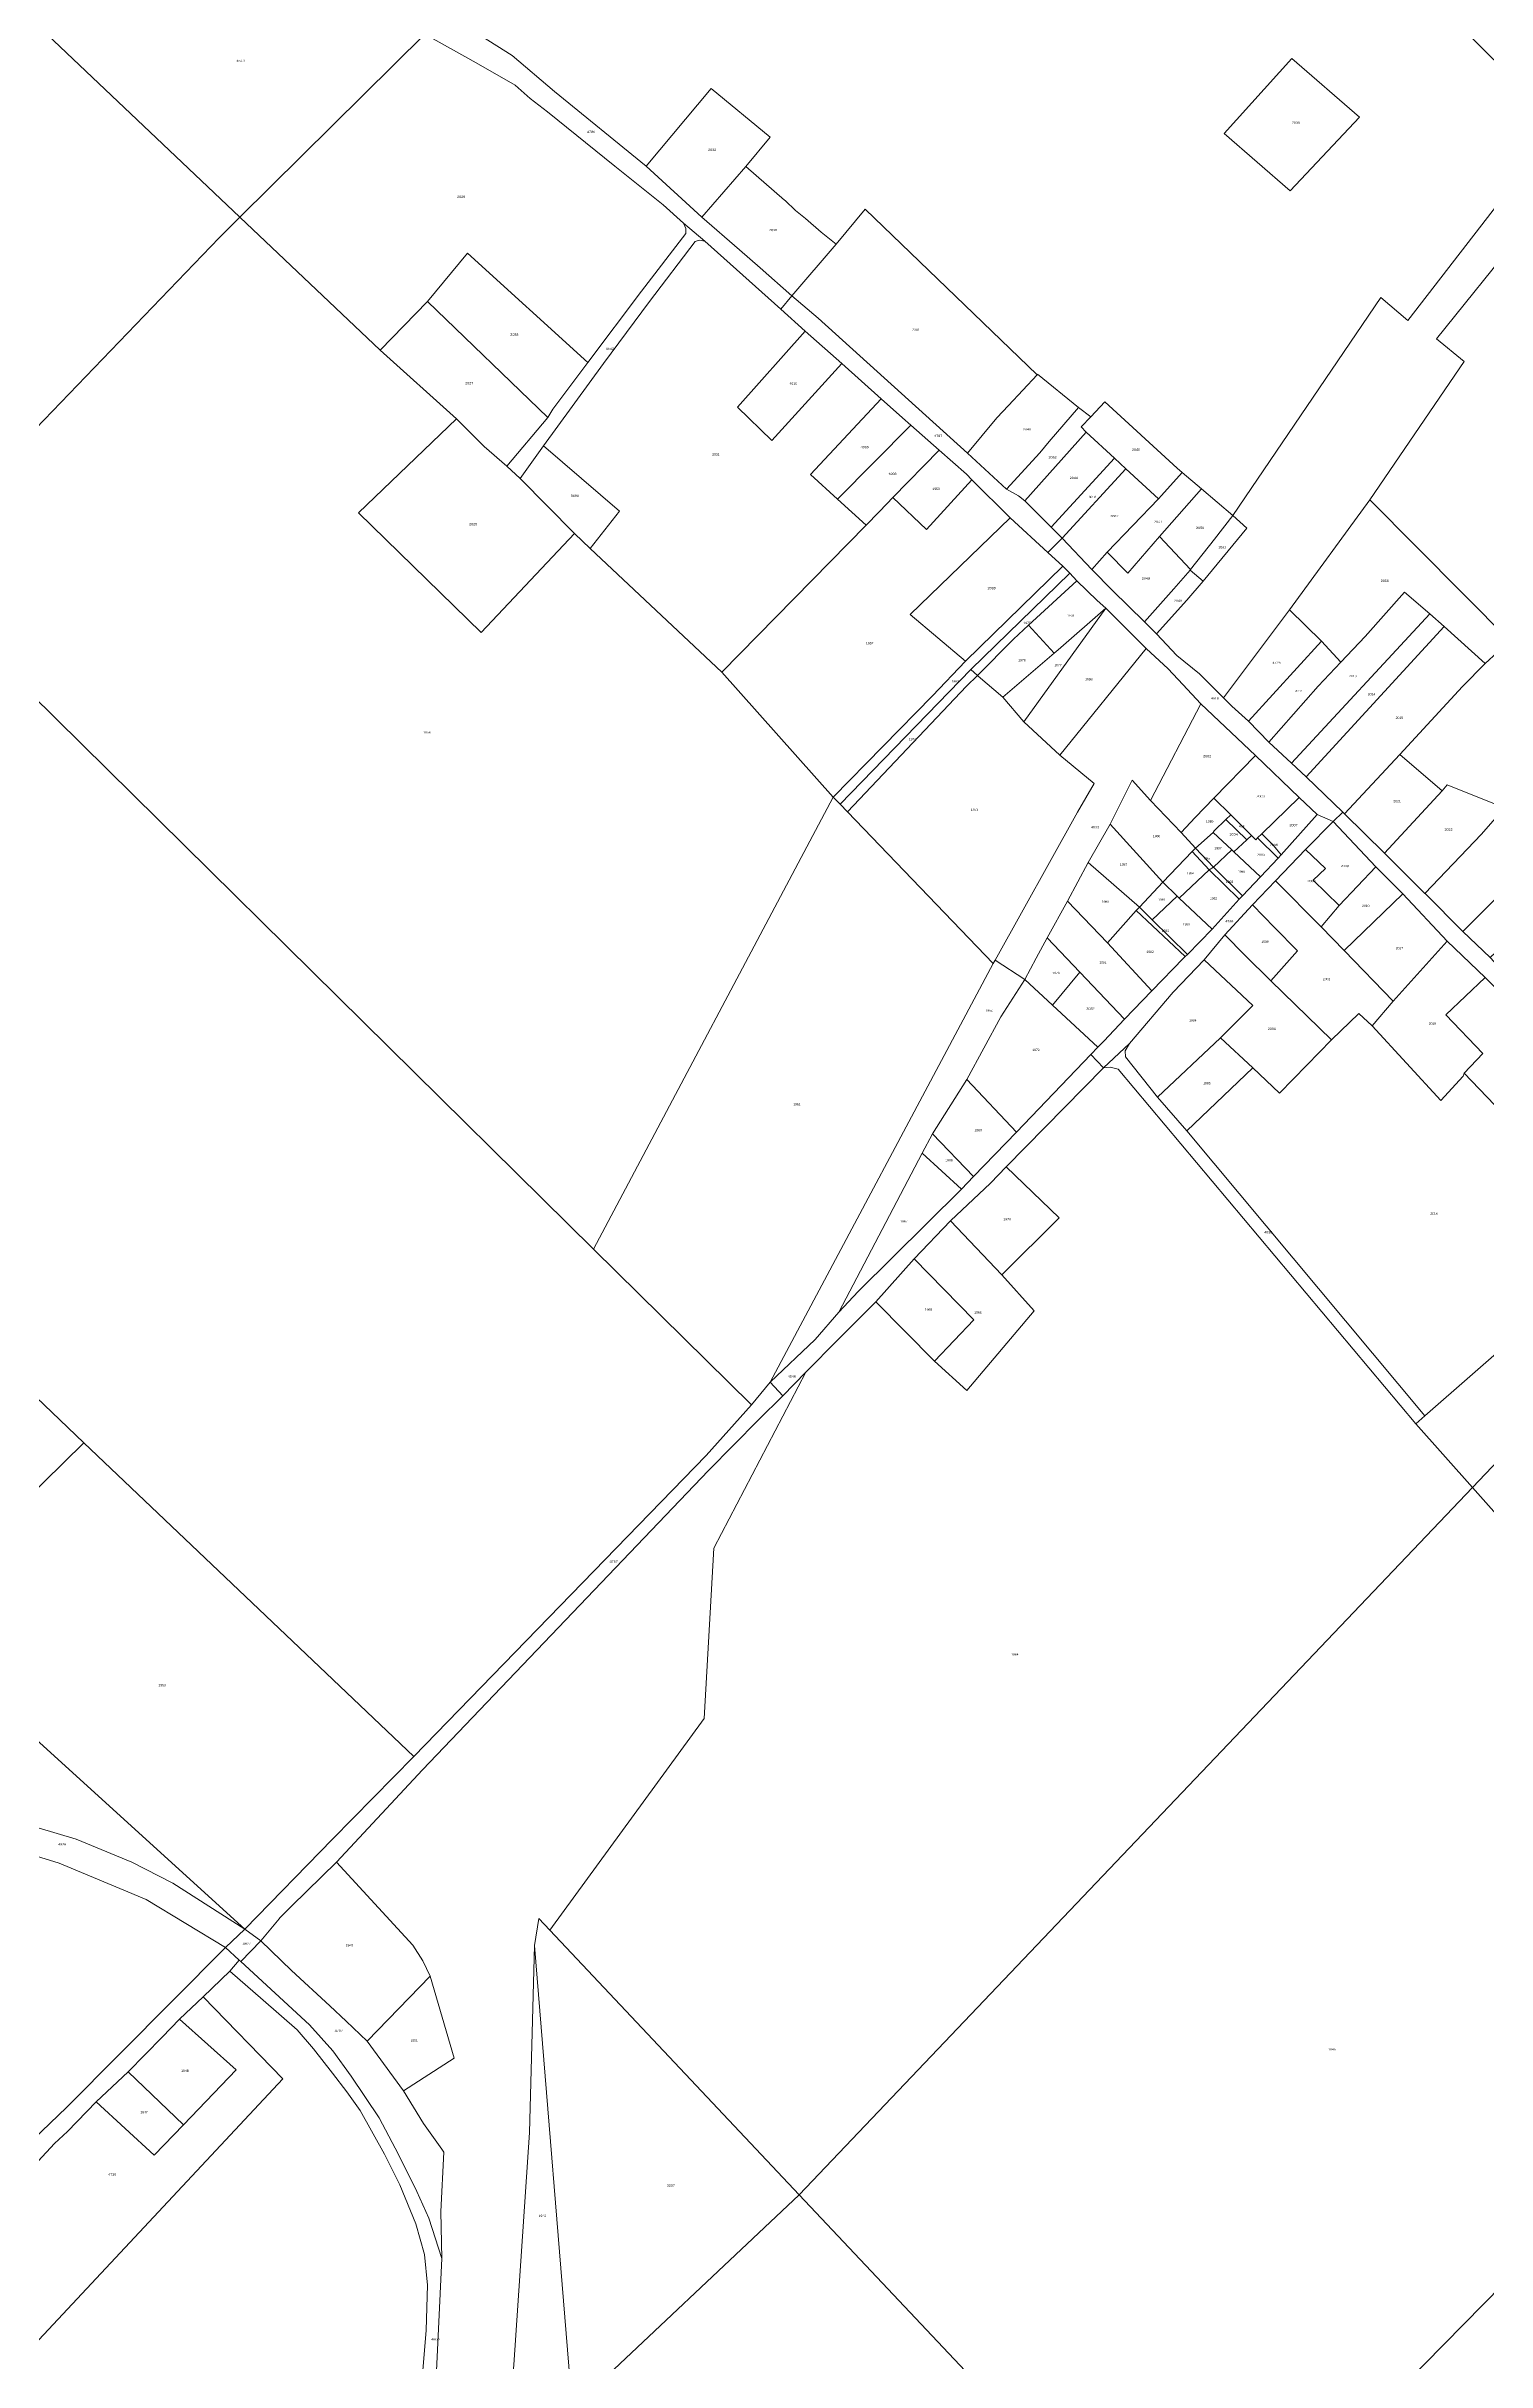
# Model space of a CAD drawing. Header units: metres. Extents: x 208626 to 229755, y 5040476 to 5064226.
# Drawn here: x 220075 to 220964, y 5048913 to 5050342 of the extents above; entities that cross this region are included whole.
import ezdxf

# ---------------------------------------------------------------- set-up
doc = ezdxf.new("R2010")
doc.units = ezdxf.units.M
doc.header["$LTSCALE"] = 0.56
doc.layers.add('6', color=7, linetype='Continuous', lineweight=13)
doc.layers.add('61', color=7, linetype='Continuous')

msp = doc.modelspace()

# ---------------------------------------------------------------- linework, layer by layer
at = {"layer": '6'}
for points in [[(220847.8997, 5050453.5479), (221155.4882, 5050702.0209), (221094.5804, 5050447.7493), (221088.1122, 5050423.9482), (221081.8904, 5050408.9034), (221067.5875, 5050379.6692), (221054.3448, 5050357.9994), (221038.5851, 5050330.7503), (221024.302, 5050313.1065), (221008.4208, 5050293.0267)], [(219668.8689, 5050360.0417), (219691.4453, 5050406.4149), (219700.3582, 5050428.5012), (219755.3296, 5050386.3674), (219806.542, 5050478.6175), (219818.2474, 5050474.9794), (219858.0227, 5050463.7712), (219991.9523, 5050427.8441), (220194.2282, 5050236.1765), (220181.4145, 5050223.3629), (219985.7935, 5050020.0333), (219763.0373, 5050259.0143)], [(219991.9523, 5050427.8441), (220047.1764, 5050414.3471), (220149.4868, 5050388.4604), (220241.3819, 5050364.8303), (220308.3306, 5050349.0586), (220194.2282, 5050236.1765)], [(220308.3306, 5050349.0586), (220311.5984, 5050362.93), (220324.8053, 5050359.4315), (220329.8375, 5050356.2679), (220362.1583, 5050335.949), (220388.4141, 5050313.6316), (220444.8639, 5050267.684), (220479.2475, 5050236.223), (220502.4862, 5050216.0239), (220515.393, 5050204.8052), (220534.8791, 5050187.4909), (220528.0362, 5050179.3274), (220481.0662, 5050221.2128), (220467.9722, 5050232.5213), (220455.4733, 5050243.8298), (220425.6466, 5050267.6929), (220384.0537, 5050301.07), (220373.2703, 5050309.2858), (220364.0275, 5050317.5017), (220340.0596, 5050331.3636)], [(220194.2282, 5050236.1765), (220308.3306, 5050349.0586), (220340.0596, 5050331.3636), (220364.0275, 5050317.5017), (220373.2703, 5050309.2858), (220384.0537, 5050301.07), (220425.6466, 5050267.6929), (220455.4733, 5050243.8298), (220467.9722, 5050232.5213), (220469.3609, 5050229.1486), (220469.3609, 5050225.9743), (220442.0955, 5050190.5276), (220409.0104, 5050146.5157), (220334.6857, 5050213.9625), (220309.9489, 5050184.0179), (220280.6553, 5050154.0734)], [(220801.6545, 5050287.7073), (220843.4754, 5050334.0651), (220885.2962, 5050297.7851), (220842.4554, 5050252.435)], [(220444.8639, 5050267.684), (220485.0595, 5050315.5136), (220521.5137, 5050285.569), (220506.5414, 5050267.3419), (220479.2475, 5050236.223)], [(220891.7047, 5050061.6197), (220949.9442, 5050147.0363), (220932.7219, 5050161.0332), (220984.8133, 5050225.7273), (221027.7745, 5050278.2269), (221153.8072, 5050154.6522), (220978.0736, 5049974.6614)], [(220479.2475, 5050236.223), (220506.5414, 5050267.3419), (220530.303, 5050246.7034), (220530.6797, 5050246.3763), (220537.1917, 5050240.3294), (220543.2386, 5050235.2128), (220553.0067, 5050226.8401), (220562.3097, 5050219.3977), (220534.8791, 5050187.4909), (220515.393, 5050204.8052), (220502.4862, 5050216.0239)], [(220534.8791, 5050187.4909), (220562.3097, 5050219.3977), (220580.094, 5050241.108), (220686.2515, 5050138.8493), (220668.5157, 5050119.8467), (220661.3733, 5050112.1942), (220643.2548, 5050090.49), (220551.1223, 5050173.8753)], [(219985.7935, 5050020.0333), (220181.4145, 5050223.3629), (220194.2282, 5050236.1765), (220280.6553, 5050154.0734), (220327.8561, 5050111.7012), (220267.449, 5050053.7347), (220343.1105, 5049979.9037), (220400.6386, 5050040.8261), (220410.4024, 5050031.6541), (220491.5558, 5049955.419), (220560.4325, 5049878.2771), (220412.4376, 5049599.3091)], [(220358.975, 5050082.4128), (220384.1593, 5050112.4114), (220387.4142, 5050117.6191), (220409.0104, 5050146.5157), (220442.0955, 5050190.5276), (220469.3609, 5050225.9743), (220469.3609, 5050229.1486), (220467.9722, 5050232.5213), (220481.0662, 5050221.2128), (220477.6935, 5050222.0064), (220475.1144, 5050221.0145), (220446.9424, 5050184.1131), (220418.6269, 5050145.8096), (220381.4748, 5050095.0098), (220367.1784, 5050074.8153)], [(220309.9489, 5050184.0179), (220334.6857, 5050213.9625), (220409.0104, 5050146.5157), (220387.4142, 5050117.6191), (220384.1593, 5050112.4114)], [(220381.4748, 5050095.0098), (220418.6269, 5050145.8096), (220446.9424, 5050184.1131), (220475.1144, 5050221.0145), (220477.6935, 5050222.0064), (220481.0662, 5050221.2128), (220528.0362, 5050179.3274), (220543.174, 5050165.8284), (220501.2998, 5050118.9548), (220522.435, 5050098.321), (220565.6371, 5050145.797), (220589.957, 5050124.1099), (220546.4522, 5050077.3696), (220563.0885, 5050062.1566), (220580.7036, 5050046.0483), (220491.5558, 5049955.419), (220410.4024, 5050031.6541), (220428.4281, 5050054.628)], [(220280.6553, 5050154.0734), (220309.9489, 5050184.0179), (220384.1593, 5050112.4114), (220358.975, 5050082.4128), (220344.941, 5050094.6163), (220327.8561, 5050111.7012)], [(220528.0362, 5050179.3274), (220534.8791, 5050187.4909), (220551.1223, 5050173.8753), (220643.2548, 5050090.49), (220667.3091, 5050068.2388), (220674.7062, 5050064.1293), (220678.7283, 5050061.1566), (220695.0421, 5050044.8238), (220701.8132, 5050038.0544), (220692.9429, 5050029.1818), (220669.7316, 5050050.4807), (220646.0603, 5050074.06), (220642.6665, 5050077.5458), (220625.7784, 5050092.4174), (220608.2727, 5050107.8329), (220603.2455, 5050112.2599), (220589.957, 5050124.1099), (220565.6371, 5050145.797), (220543.174, 5050165.8284)], [(219532.7637, 5050020.6908), (219696.759, 5050170.693), (219732.5194, 5050152.0528), (219985.7935, 5050020.0333), (220412.4376, 5049599.3091), (220509.9156, 5049503.1837), (220481.9711, 5049471.9515), (220301.5644, 5049286.2025), (220097.774, 5049479.7006)], [(220501.2998, 5050118.9548), (220543.174, 5050165.8284), (220565.6371, 5050145.797), (220522.435, 5050098.321)], [(220910.0878, 5049904.5181), (220948.7536, 5049946.563), (220962.8028, 5049960.6122), (220978.0736, 5049974.6614), (221153.8072, 5050154.6522), (221397.0083, 5049905.9209), (221273.6792, 5049776.1714), (221220.293, 5049728.4592), (221178.4618, 5049766.0151), (221141.5692, 5049722.9825), (221076.126, 5049783.0362), (221054.5683, 5049803.824), (221003.7536, 5049850.0192), (220977.5763, 5049874.6567), (220974.795, 5049871.5433), (220939.486, 5049885.7533), (220936.3585, 5049882.0003)], [(220643.2548, 5050090.49), (220661.3733, 5050112.1942), (220668.5157, 5050119.8467), (220686.2515, 5050138.8493), (220686.5359, 5050139.1541), (220711.799, 5050118.6429), (220693.7875, 5050097.7425), (220687.8839, 5050090.6263), (220667.3091, 5050068.2388)], [(219330.8908, 5050016.7129), (219437.3149, 5050112.0589), (219532.7637, 5050020.6908), (220097.774, 5049479.7006), (219986.7774, 5049370.6991)], [(220267.449, 5050053.7347), (220327.8561, 5050111.7012), (220344.941, 5050094.6163), (220358.975, 5050082.4128), (220367.1784, 5050074.8153), (220400.6386, 5050040.8261), (220343.1105, 5049979.9037)], [(220546.4522, 5050077.3696), (220589.957, 5050124.1099), (220603.2455, 5050112.2599), (220608.2727, 5050107.8329), (220563.0885, 5050062.1566)], [(220667.3091, 5050068.2388), (220687.8839, 5050090.6263), (220693.7875, 5050097.7425), (220711.799, 5050118.6429), (220719.338, 5050112.8895), (220713.3734, 5050106.6652), (220716.5538, 5050103.5257), (220678.7283, 5050061.1566), (220674.7062, 5050064.1293)], [(220713.3734, 5050106.6652), (220719.338, 5050112.8895), (220728.1296, 5050122.0732), (220772.8077, 5050081.1903), (220775.846, 5050078.5661), (220763.1363, 5050064.3577), (220761.1251, 5050062.3183), (220741.1242, 5050080.8097), (220734.0468, 5050087.3529), (220716.5538, 5050103.5257)], [(220563.0885, 5050062.1566), (220608.2727, 5050107.8329), (220625.7784, 5050092.4174), (220597.2821, 5050063.039), (220593.5851, 5050059.2227), (220588.5361, 5050054.0109), (220580.7036, 5050046.0483)], [(220678.7283, 5050061.1566), (220716.5538, 5050103.5257), (220734.0468, 5050087.3529), (220695.0421, 5050044.8238)], [(220367.1784, 5050074.8153), (220381.4748, 5050095.0098), (220428.4281, 5050054.628), (220410.4024, 5050031.6541), (220400.6386, 5050040.8261)], [(220597.2821, 5050063.039), (220625.7784, 5050092.4174), (220642.6665, 5050077.5458), (220646.0603, 5050074.06), (220617.9548, 5050043.4202)], [(220695.0421, 5050044.8238), (220734.0468, 5050087.3529), (220741.1242, 5050080.8097), (220701.8132, 5050038.0544)], [(220491.5558, 5049955.419), (220580.7036, 5050046.0483), (220588.5361, 5050054.0109), (220593.5851, 5050059.2227), (220597.2821, 5050063.039), (220617.9548, 5050043.4202), (220646.0603, 5050074.06), (220669.7316, 5050050.4807), (220607.9257, 5049990.8868), (220642.0954, 5049962.2087), (220621.7595, 5049940.7077), (220560.4325, 5049878.2771)], [(220701.8132, 5050038.0544), (220741.1242, 5050080.8097), (220761.1251, 5050062.3183), (220729.4559, 5050029.3016), (220719.9574, 5050018.6957)], [(220729.4559, 5050029.3016), (220761.1251, 5050062.3183), (220763.1363, 5050064.3577), (220775.846, 5050078.5661), (220787.6446, 5050068.3753), (220761.7631, 5050039.0429), (220742.2531, 5050016.4865)], [(220761.7631, 5050039.0429), (220787.6446, 5050068.3753), (220807.095, 5050052.0242), (220795.6829, 5050037.3823), (220781.0177, 5050018.688)], [(220842.1446, 5049993.7052), (220891.7047, 5050061.6197), (220978.0736, 5049974.6614), (220962.8028, 5049960.6122), (220937.5378, 5049983.6157), (220928.6536, 5049991.3894), (220913.1062, 5050004.7157), (220888.6746, 5049977.3227), (220873.7308, 5049961.4798), (220861.8808, 5049974.4751)], [(220607.9257, 5049990.8868), (220669.7316, 5050050.4807), (220692.9429, 5050029.1818), (220702.208, 5050020.6801), (220642.0954, 5049962.2087)], [(220719.9574, 5050018.6957), (220729.4559, 5050029.3016), (220742.2531, 5050016.4865), (220761.7631, 5050039.0429), (220781.0177, 5050018.688), (220780.7429, 5050018.3377), (220770.757, 5050006.7099), (220752.6184, 5049986.3509), (220732.7413, 5050005.7242)], [(220780.7429, 5050018.3377), (220781.0177, 5050018.688), (220795.6829, 5050037.3823), (220807.095, 5050052.0242), (220815.8268, 5050044.2192), (220788.7949, 5050011.436)], [(220692.9429, 5050029.1818), (220701.8132, 5050038.0544), (220719.9574, 5050018.6957), (220732.7413, 5050005.7242), (220752.6184, 5049986.3509), (220759.9764, 5049979.0075), (220772.5639, 5049965.5881), (220786.5299, 5049954.3479), (220801.322, 5049939.3977), (220806.4574, 5049934.2623), (220816.7281, 5049925.0187), (220829.2566, 5049912.1637), (220843.2268, 5049899.1813), (220852.3974, 5049890.7016), (220875.0071, 5049868.8833), (220868.9296, 5049863.1148), (220859.1021, 5049867.5013), (220848.0247, 5049878.0142), (220821.1542, 5049903.8197), (220787.3701, 5049935.8639), (220776.1307, 5049947.633), (220767.1809, 5049957.3273), (220753.6552, 5049970.0336), (220728.6306, 5049994.7754), (220723.4308, 5049999.5753), (220710.8383, 5050011.7983), (220706.3973, 5050016.3806), (220702.208, 5050020.6801)], [(220560.4325, 5049878.2771), (220621.7595, 5049940.7077), (220642.0954, 5049962.2087), (220702.208, 5050020.6801), (220706.3973, 5050016.3806), (220645.2586, 5049957.0394), (220564.7426, 5049873.8095)], [(220645.2586, 5049957.0394), (220706.3973, 5050016.3806), (220710.8383, 5050011.7983), (220681.0044, 5049984.247), (220671.7584, 5049975.7084), (220649.4019, 5049953.3509)], [(220681.0044, 5049984.247), (220710.8383, 5050011.7983), (220723.4308, 5049999.5753), (220728.6306, 5049994.7754), (220699.2574, 5049969.1425), (220696.8387, 5049966.9773)], [(220752.6184, 5049986.3509), (220770.757, 5050006.7099), (220780.7429, 5050018.3377), (220788.7949, 5050011.436), (220778.7572, 5049999.71), (220759.9764, 5049979.0075)], [(220829.2566, 5049912.1637), (220859.8009, 5049946.5981), (220873.7308, 5049961.4798), (220888.6746, 5049977.3227), (220913.1062, 5050004.7157), (220928.6536, 5049991.3894), (220843.2268, 5049899.1813)], [(220649.4019, 5049953.3509), (220671.7584, 5049975.7084), (220681.0044, 5049984.247), (220696.8387, 5049966.9773), (220665.1057, 5049939.9374), (220649.9099, 5049952.8987)], [(220665.1057, 5049939.9374), (220696.8387, 5049966.9773), (220699.2574, 5049969.1425), (220728.6306, 5049994.7754), (220678.0672, 5049924.7414)], [(220678.0672, 5049924.7414), (220728.6306, 5049994.7754), (220753.6552, 5049970.0336), (220700.2915, 5049904.0447)], [(220801.322, 5049939.3977), (220842.1446, 5049993.7052), (220861.8808, 5049974.4751), (220816.7281, 5049925.0187), (220806.4574, 5049934.2623)], [(220843.2268, 5049899.1813), (220928.6536, 5049991.3894), (220937.5378, 5049983.6157), (220852.3974, 5049890.7016)], [(220852.3974, 5049890.7016), (220937.5378, 5049983.6157), (220962.8028, 5049960.6122), (220948.7536, 5049946.563), (220910.0878, 5049904.5181), (220875.9984, 5049867.9267), (220875.0071, 5049868.8833)], [(220660.3176, 5049777.5423), (220711.1391, 5049868.9871), (220721.5233, 5049886.7013), (220700.2915, 5049904.0447), (220753.6552, 5049970.0336), (220767.1809, 5049957.3273), (220776.1307, 5049947.633), (220787.3701, 5049935.8639), (220756.2833, 5049876.2108), (220745.0318, 5049888.6188), (220731.3231, 5049861.4379), (220717.8789, 5049837.7957), (220705.0321, 5049814.0372), (220692.4293, 5049791.3523), (220685.7079, 5049778.7495), (220678.7058, 5049765.7329)], [(220816.7281, 5049925.0187), (220861.8808, 5049974.4751), (220873.7308, 5049961.4798), (220859.8009, 5049946.5981), (220829.2566, 5049912.1637)], [(220564.7426, 5049873.8095), (220645.2586, 5049957.0394), (220649.4019, 5049953.3509), (220642.7593, 5049946.708), (220569.1495, 5049869.2414)], [(220569.1495, 5049869.2414), (220642.7593, 5049946.708), (220649.4019, 5049953.3509), (220649.9099, 5049952.8987), (220665.1057, 5049939.9374), (220678.0672, 5049924.7414), (220700.2915, 5049904.0447), (220721.5233, 5049886.7013), (220711.1391, 5049868.9871), (220660.3176, 5049777.5423), (220659.1802, 5049775.4957)], [(220756.2833, 5049876.2108), (220787.3701, 5049935.8639), (220821.1542, 5049903.8197), (220795.3735, 5049877.5455), (220783.7605, 5049865.7104), (220775.2511, 5049856.2943)], [(220795.3735, 5049877.5455), (220821.1542, 5049903.8197), (220848.0247, 5049878.0142), (220825.0207, 5049855.6557), (220822.362, 5049853.05), (220821.1972, 5049851.8322), (220818.6654, 5049854.6376), (220805.779, 5049867.3115)], [(220875.9984, 5049867.9267), (220910.0878, 5049904.5181), (220936.3585, 5049882.0003), (220900.7054, 5049843.5324)], [(220731.3231, 5049861.4379), (220745.0318, 5049888.6188), (220756.2833, 5049876.2108), (220775.2511, 5049856.2943), (220784.1433, 5049846.7755), (220781.9154, 5049844.7599), (220763.9307, 5049825.7666)], [(220900.7054, 5049843.5324), (220936.3585, 5049882.0003), (220939.486, 5049885.7533), (220974.795, 5049871.5433), (220960.6381, 5049855.4087), (220925.597, 5049818.844)], [(220412.4376, 5049599.3091), (220560.4325, 5049878.2771), (220564.7426, 5049873.8095), (220569.1495, 5049869.2414), (220659.1802, 5049775.4957), (220521.4222, 5049517.1559), (220509.9156, 5049503.1837)], [(220719.4715, 5049719.4642), (220723.7097, 5049723.8972), (220727.3895, 5049727.5591), (220740.1413, 5049741.1249), (220757.0759, 5049758.5745), (220776.6168, 5049778.8586), (220777.6686, 5049779.7936), (220779.0711, 5049781.1961), (220794.2477, 5049796.6639), (220811.0041, 5049815.1529), (220813.1172, 5049817.3943), (220824.1006, 5049829.0327), (220835.1136, 5049840.5274), (220836.85, 5049842.5787), (220859.1021, 5049867.5013), (220868.9296, 5049863.1148), (220851.8635, 5049845.8639), (220833.4247, 5049826.4862), (220819.2371, 5049811.8497), (220802.2498, 5049793.3211), (220789.4107, 5049777.7549), (220770.3573, 5049757.9388), (220743.3172, 5049726.166), (220727.3077, 5049711.124)], [(220775.2511, 5049856.2943), (220783.7605, 5049865.7104), (220795.3735, 5049877.5455), (220805.779, 5049867.3115), (220802.8206, 5049864.4489), (220795.633, 5049857.4943), (220794.8644, 5049856.4756), (220784.1433, 5049846.7755)], [(220825.0207, 5049855.6557), (220848.0247, 5049878.0142), (220859.1021, 5049867.5013), (220836.85, 5049842.5787), (220832.212, 5049848.3922)], [(220868.9296, 5049863.1148), (220875.0071, 5049868.8833), (220875.9984, 5049867.9267), (220900.7054, 5049843.5324), (220925.597, 5049818.844), (220925.9917, 5049818.4525), (220949.0893, 5049795.3549), (220966.0275, 5049779.1866), (220983.368, 5049760.3791), (221017.8816, 5049724.8303), (221047.4449, 5049695.6103), (221041.5874, 5049689.6839), (221033.3418, 5049697.6036), (221015.3345, 5049714.4461), (220962.7709, 5049766.9188), (220939.4147, 5049789.2704), (220912.0489, 5049818.5488), (220895.3484, 5049835.2807)], [(220925.597, 5049818.844), (220960.6381, 5049855.4087), (220974.795, 5049871.5433), (220977.5763, 5049874.6567), (221003.7536, 5049850.0192), (220993.8987, 5049840.2849), (220949.0893, 5049795.3549), (220925.9917, 5049818.4525)], [(220717.8789, 5049837.7957), (220731.3231, 5049861.4379), (220763.9307, 5049825.7666), (220749.5076, 5049810.3461)], [(220784.1433, 5049846.7755), (220794.8644, 5049856.4756), (220806.3999, 5049845.6477), (220795.0555, 5049835.0943)], [(220794.8644, 5049856.4756), (220795.633, 5049857.4943), (220802.8206, 5049864.4489), (220815.7345, 5049851.8844), (220807.7481, 5049844.3821), (220806.3999, 5049845.6477)], [(220802.8206, 5049864.4489), (220805.779, 5049867.3115), (220818.6654, 5049854.6376), (220815.7345, 5049851.8844)], [(220807.7481, 5049844.3821), (220815.7345, 5049851.8844), (220818.6654, 5049854.6376), (220821.1972, 5049851.8322), (220822.362, 5049853.05), (220835.1136, 5049840.5274), (220824.1006, 5049829.0327)], [(220822.362, 5049853.05), (220825.0207, 5049855.6557), (220832.212, 5049848.3922), (220836.85, 5049842.5787), (220835.1136, 5049840.5274)], [(220851.8635, 5049845.8639), (220868.9296, 5049863.1148), (220895.3484, 5049835.2807), (220872.8099, 5049811.3308), (220856.6638, 5049826.9462), (220864.3095, 5049834.263)], [(220763.9307, 5049825.7666), (220781.9154, 5049844.7599), (220792.4267, 5049833.3451), (220773.8994, 5049815.7789), (220772.6218, 5049817.059)], [(220781.9154, 5049844.7599), (220784.1433, 5049846.7755), (220795.0555, 5049835.0943), (220792.4267, 5049833.3451)], [(220795.0555, 5049835.0943), (220806.3999, 5049845.6477), (220807.7481, 5049844.3821), (220824.1006, 5049829.0327), (220813.1172, 5049817.3943)], [(220833.4247, 5049826.4862), (220851.8635, 5049845.8639), (220864.3095, 5049834.263), (220856.6638, 5049826.9462), (220872.8099, 5049811.3308), (220861.676, 5049798.2203)], [(220949.0893, 5049795.3549), (220993.8987, 5049840.2849), (221010.8454, 5049824.3652), (220997.6556, 5049810.1709), (220985.1226, 5049797.0558), (220966.0275, 5049779.1866)], [(220705.0321, 5049814.0372), (220717.8789, 5049837.7957), (220749.5076, 5049810.3461), (220747.3289, 5049808.1795), (220729.7734, 5049788.3824)], [(220749.5076, 5049810.3461), (220763.9307, 5049825.7666), (220772.6218, 5049817.059), (220757.2471, 5049802.5691)], [(220773.8994, 5049815.7789), (220792.4267, 5049833.3451), (220811.0041, 5049815.1529), (220794.2477, 5049796.6639)], [(220792.4267, 5049833.3451), (220795.0555, 5049835.0943), (220813.1172, 5049817.3943), (220811.0041, 5049815.1529)], [(220819.2371, 5049811.8497), (220833.4247, 5049826.4862), (220861.676, 5049798.2203), (220875.813, 5049783.612), (220906.0339, 5049752.3838), (220893.1677, 5049737.0469), (220884.763, 5049744.7122), (220868.0333, 5049728.391), (220830.631, 5049764.8123), (220847.0305, 5049783.3699), (220832.762, 5049797.7113)], [(220861.676, 5049798.2203), (220872.8099, 5049811.3308), (220895.3484, 5049835.2807), (220912.0489, 5049818.5488), (220875.813, 5049783.612)], [(220692.4293, 5049791.3523), (220705.0321, 5049814.0372), (220729.7734, 5049788.3824), (220757.0759, 5049758.5745), (220740.1413, 5049741.1249), (220712.5529, 5049770.161)], [(220747.3289, 5049808.1795), (220749.5076, 5049810.3461), (220757.2471, 5049802.5691), (220779.0711, 5049781.1961), (220777.6686, 5049779.7936)], [(220757.2471, 5049802.5691), (220772.6218, 5049817.059), (220773.8994, 5049815.7789), (220794.2477, 5049796.6639), (220779.0711, 5049781.1961)], [(220802.2498, 5049793.3211), (220819.2371, 5049811.8497), (220832.762, 5049797.7113), (220847.0305, 5049783.3699), (220830.631, 5049764.8123), (220814.4124, 5049780.6056)], [(220875.813, 5049783.612), (220912.0489, 5049818.5488), (220939.4147, 5049789.2704), (220906.0339, 5049752.3838)], [(220729.7734, 5049788.3824), (220747.3289, 5049808.1795), (220777.6686, 5049779.7936), (220776.6168, 5049778.8586), (220757.0759, 5049758.5745)], [(220678.7058, 5049765.7329), (220685.7079, 5049778.7495), (220692.4293, 5049791.3523), (220712.5529, 5049770.161), (220695.7906, 5049749.8684)], [(220789.4107, 5049777.7549), (220802.2498, 5049793.3211), (220814.4124, 5049780.6056), (220830.631, 5049764.8123), (220868.0333, 5049728.391), (220852.764, 5049712.7118), (220835.9596, 5049695.4386), (220819.4531, 5049711.2536), (220799.473, 5049729.7033), (220819.4545, 5049749.5505)], [(220893.1677, 5049737.0469), (220906.0339, 5049752.3838), (220939.4147, 5049789.2704), (220962.7709, 5049766.9188), (220938.5149, 5049743.9628), (220961.3719, 5049719.9028), (220949.9434, 5049707.8728), (220949.3076, 5049705.971), (220935.5074, 5049691.0308)], [(220521.4222, 5049517.1559), (220659.1802, 5049775.4957), (220660.3176, 5049777.5423), (220678.7058, 5049765.7329), (220663.8631, 5049742.6216), (220642.8585, 5049703.9731), (220621.7875, 5049670.3869), (220615.2908, 5049658.5748), (220563.7957, 5049560.3517), (220549.3667, 5049543.4567)], [(220695.7906, 5049749.8684), (220712.5529, 5049770.161), (220740.1413, 5049741.1249), (220727.3895, 5049727.5591), (220723.7097, 5049723.8972)], [(220740.6642, 5049721.7442), (220743.3172, 5049726.166), (220770.3573, 5049757.9388), (220789.4107, 5049777.7549), (220819.4545, 5049749.5505), (220799.473, 5049729.7033), (220760.5932, 5049693.1417), (220740.7616, 5049717.9311)], [(220642.8585, 5049703.9731), (220663.8631, 5049742.6216), (220678.7058, 5049765.7329), (220695.7906, 5049749.8684), (220723.7097, 5049723.8972), (220719.4715, 5049719.4642), (220673.5363, 5049671.4188)], [(220938.5149, 5049743.9628), (220962.7709, 5049766.9188), (221015.3345, 5049714.4461), (220978.0736, 5049678.4069), (220949.9434, 5049707.8728), (220961.3719, 5049719.9028)], [(220778.6909, 5049672.2211), (220819.4531, 5049711.2536), (220835.9596, 5049695.4386), (220852.764, 5049712.7118), (220868.0333, 5049728.391), (220884.763, 5049744.7122), (220893.1677, 5049737.0469), (220935.5074, 5049691.0308), (220949.3076, 5049705.971), (220949.9434, 5049707.8728), (220978.0736, 5049678.4069), (220997.0095, 5049661.3035), (221014.1128, 5049642.9785), (221034.8812, 5049621.5993), (221051.0206, 5049606.5813), (221051.2367, 5049606.3456), (221048.198, 5049603.5468), (221046.6381, 5049602.1101), (220925.583, 5049496.3313)], [(220727.3077, 5049711.124), (220743.3172, 5049726.166), (220740.6642, 5049721.7442), (220740.7616, 5049717.9311), (220760.5932, 5049693.1417), (220778.6909, 5049672.2211), (220925.583, 5049496.3313), (220920.0444, 5049491.4916), (220736.3486, 5049710.3021), (220731.3786, 5049711.5743)], [(220760.5932, 5049693.1417), (220799.473, 5049729.7033), (220819.4531, 5049711.2536), (220778.6909, 5049672.2211)], [(220385.4462, 5049178.8959), (220480.7762, 5049309.7069), (220486.6639, 5049414.7518), (220543.5888, 5049523.2562), (220563.3919, 5049543.51), (220571.7058, 5049551.8238), (220586.7479, 5049566.834), (220622.844, 5049530.0437), (220642.9745, 5049511.9957), (220684.5511, 5049561.2065), (220664.4933, 5049583.4937), (220699.8289, 5049618.4981), (220667.2638, 5049650.1125), (220727.3077, 5049711.124), (220731.3786, 5049711.5743), (220736.3486, 5049710.3021), (220920.0444, 5049491.4916), (220954.9472, 5049452.223), (220539.3992, 5049015.7311)], [(220521.4222, 5049517.1559), (220549.3667, 5049543.4567), (220563.7957, 5049560.3517), (220575.8233, 5049573.2238), (220639.6715, 5049636.2593), (220647.0015, 5049644.2001), (220673.5363, 5049671.4188), (220719.4715, 5049719.4642), (220727.3077, 5049711.124), (220667.2638, 5049650.1125), (220657.536, 5049639.9426), (220632.8188, 5049616.7801), (220610.3492, 5049593.2119), (220586.7479, 5049566.834), (220571.7058, 5049551.8238), (220563.3919, 5049543.51), (220543.5888, 5049523.2562), (220529.2513, 5049508.8375)], [(220621.7875, 5049670.3869), (220642.8585, 5049703.9731), (220673.5363, 5049671.4188), (220647.0015, 5049644.2001)], [(220615.2908, 5049658.5748), (220621.7875, 5049670.3869), (220647.0015, 5049644.2001), (220639.6715, 5049636.2593)], [(220563.7957, 5049560.3517), (220615.2908, 5049658.5748), (220639.6715, 5049636.2593), (220575.8233, 5049573.2238)], [(220632.8188, 5049616.7801), (220657.536, 5049639.9426), (220667.2638, 5049650.1125), (220699.8289, 5049618.4981), (220664.4933, 5049583.4937)], [(220610.3492, 5049593.2119), (220632.8188, 5049616.7801), (220664.4933, 5049583.4937), (220684.5511, 5049561.2065), (220642.9745, 5049511.9957), (220622.844, 5049530.0437), (220647.1394, 5049555.7275)], [(220920.0444, 5049491.4916), (220925.583, 5049496.3313), (221046.6381, 5049602.1101), (221048.198, 5049603.5468), (221051.2367, 5049606.3456), (221076.0361, 5049579.2828), (220954.9472, 5049452.223)], [(220586.7479, 5049566.834), (220610.3492, 5049593.2119), (220647.1394, 5049555.7275), (220622.844, 5049530.0437)], [(220954.9472, 5049452.223), (221076.0361, 5049579.2828), (221102.6822, 5049550.0461), (221142.6307, 5049585.7477), (221166.4474, 5049560.4068), (221141.5399, 5049534.479), (221158.4477, 5049514.2987), (221104.4519, 5049460.3029), (221135.2305, 5049422.9807), (221121.9051, 5049409.5795), (221080.0829, 5049367.4923), (221052.5954, 5049342.4481)], [(220197.142, 5049179.5936), (220251.4286, 5049235.2448), (220301.5644, 5049286.2025), (220481.9711, 5049471.9515), (220509.9156, 5049503.1837), (220521.4222, 5049517.1559), (220529.2513, 5049508.8375), (220514.3345, 5049493.8363), (220483.3501, 5049462.6221), (220306.9151, 5049277.8843), (220253.8402, 5049220.936), (220226.3015, 5049193.9459), (220218.8747, 5049186.6733), (220218.3298, 5049186.0716), (220207.1823, 5049172.5063)], [(219986.7774, 5049370.6991), (220097.774, 5049479.7006), (220301.5644, 5049286.2025), (220251.4286, 5049235.2448), (220197.142, 5049179.5936)], [(220539.3992, 5049015.7311), (220954.9472, 5049452.223), (221052.5954, 5049342.4481), (221192.605, 5049182.9669), (220779.5982, 5048762.7835), (220672.7542, 5048874.3749)], [(219910.8357, 5049294.747), (219986.7774, 5049370.6991), (220197.142, 5049179.5936), (220152.8466, 5049207.9427), (220127.4506, 5049220.936), (220093.1954, 5049235.1105), (220045.9893, 5049249.1921), (219953.036, 5049276.4096)], [(219948.3499, 5049260.3864), (219953.036, 5049276.4096), (220045.9893, 5049249.1921), (220093.1954, 5049235.1105), (220127.4506, 5049220.936), (220152.8466, 5049207.9427), (220197.142, 5049179.5936), (220185.3299, 5049168.3721), (220136.3097, 5049197.9024), (220082.5645, 5049220.3454), (220043.1658, 5049232.4768), (220010.9573, 5049242.0762)], [(219728.7875, 5049020.6959), (219948.3499, 5049260.3864), (220010.9573, 5049242.0762), (220043.1658, 5049232.4768), (220082.5645, 5049220.3454), (220136.3097, 5049197.9024), (220185.3299, 5049168.3721), (220087.2739, 5049069.7058), (220061.3482, 5049044.955), (219890.5753, 5048865.6343)], [(220207.1823, 5049172.5063), (220218.3298, 5049186.0716), (220218.8747, 5049186.6733), (220226.3015, 5049193.9459), (220253.8402, 5049220.936), (220301.0134, 5049169.6591), (220306.9947, 5049160.1036), (220311.7195, 5049150.6539), (220272.7396, 5049110.4927), (220259.7462, 5049122.8955), (220249.7059, 5049132.3451), (220226.0817, 5049154.1976)], [(220376.0132, 5049169.615), (220378.7518, 5049186.1227), (220385.4462, 5049178.8959), (220539.3992, 5049015.7311), (220400.0062, 5048884.4133), (220399.1477, 5048883.6699), (220398.7872, 5048889.7065)], [(220779.5982, 5048762.7835), (221192.605, 5049182.9669), (221191.0353, 5049171.1946), (221192.9974, 5049162.1692), (221198.4911, 5049150.3969), (221213.0102, 5049125.2827), (221403.3287, 5048785.8488), (221487.9665, 5048626.2321), (221494.7962, 5048603.8806), (221497.9005, 5048590.2214), (221499.7632, 5048566.6282), (221499.7632, 5048557.3151), (221497.2797, 5048533.101), (221492.3127, 5048498.9529), (221203.9695, 5048226.8191)], [(219581.5264, 5048549.6109), (219766.6947, 5048739.195), (219890.5753, 5048865.6343), (220061.3482, 5049044.955), (220087.2739, 5049069.7058), (220185.3299, 5049168.3721), (220193.8202, 5049160.5314), (220187.8786, 5049153.6243), (220171.4233, 5049137.888), (220156.9809, 5049124.0767), (220146.2571, 5049112.89), (220125.1917, 5049091.5612), (220105.4428, 5049073.1289), (220087.8005, 5049054.6967), (220079.6377, 5049047.3238), (220008.5949, 5048970.6589), (220006.4352, 5048968.3283), (219948.5053, 5048908.2918), (219898.2115, 5048855.8915), (219852.6575, 5048811.1275), (219689.6636, 5048637.8642), (219592.5679, 5048538.8266)], [(220185.3299, 5049168.3721), (220197.142, 5049179.5936), (220207.1823, 5049172.5063), (220194.7499, 5049159.6728), (220193.8202, 5049160.5314)], [(220194.7499, 5049159.6728), (220207.1823, 5049172.5063), (220226.0817, 5049154.1976), (220249.7059, 5049132.3451), (220259.7462, 5049122.8955), (220272.7396, 5049110.4927), (220295.1826, 5049079.7812), (220307.5853, 5049059.7006), (220318.7921, 5049043.8446), (220320.117, 5049041.9701), (220318.1074, 5049005.348), (220318.8068, 5048976.4253), (220310.795, 5049001.173), (220303.3581, 5049017.6995), (220292.0714, 5049040.4698), (220280.1107, 5049063.1951), (220262.9039, 5049088.9322), (220251.4778, 5049104.5867), (220237.0523, 5049120.6064)], [(220357.997, 5048848.0323), (220363.2937, 5048910.7461), (220372.9533, 5049054.1145), (220376.0132, 5049169.615), (220398.7872, 5048889.7065), (220399.1477, 5048883.6699)], [(220272.7396, 5049110.4927), (220311.7195, 5049150.6539), (220326.4906, 5049099.9333), (220295.1826, 5049079.7812)], [(220008.5949, 5048970.6589), (220079.6377, 5049047.3238), (220087.8005, 5049054.6967), (220105.4428, 5049073.1289), (220141.1974, 5049040.1532), (220159.423, 5049058.9098), (220191.8266, 5049092.7746), (220156.9809, 5049124.0767), (220171.4233, 5049137.888), (220220.7368, 5049087.2767), (220061.1747, 5048916.7394)], [(220125.1917, 5049091.5612), (220146.2571, 5049112.89), (220156.9809, 5049124.0767), (220191.8266, 5049092.7746), (220159.423, 5049058.9098)], [(220105.4428, 5049073.1289), (220125.1917, 5049091.5612), (220159.423, 5049058.9098), (220141.1974, 5049040.1532)], [(220399.1477, 5048883.6699), (220400.0062, 5048884.4133), (220539.3992, 5049015.7311), (220672.7542, 5048874.3749), (220779.5982, 5048762.7835), (220742.0454, 5048725.2307), (220508.1942, 5048470.8961), (220421.7935, 5048631.7074), (220406.7895, 5048793.7068), (220436.7893, 5048797.7072), (220433.7886, 5048827.7071), (220402.7888, 5048822.7067)]]:
    msp.add_lwpolyline(points, close=True, dxfattribs=at)
for points in [[(220847.8997, 5050453.5479), (221008.4208, 5050293.0267), (220915.0681, 5050172.3512), (220898.3817, 5050186.5804), (220807.095, 5050052.0242), (220787.6446, 5050068.3753), (220775.846, 5050078.5661), (220772.8077, 5050081.1903), (220728.1296, 5050122.0732), (220719.338, 5050112.8895), (220711.799, 5050118.6429), (220686.5359, 5050139.1541), (220686.2515, 5050138.8493), (220580.094, 5050241.108), (220562.3097, 5050219.3977), (220553.0067, 5050226.8401), (220543.2386, 5050235.2128), (220537.1917, 5050240.3294), (220530.6797, 5050246.3763), (220530.303, 5050246.7034), (220506.5414, 5050267.3419), (220521.5137, 5050285.569), (220485.0595, 5050315.5136), (220444.8639, 5050267.684), (220388.4141, 5050313.6316), (220362.1583, 5050335.949), (220329.8375, 5050356.2679)], [(220759.9764, 5049979.0075), (220778.7572, 5049999.71), (220788.7949, 5050011.436), (220815.8268, 5050044.2192), (220807.095, 5050052.0242), (220898.3817, 5050186.5804), (220915.0681, 5050172.3512), (221008.4208, 5050293.0267), (221024.302, 5050313.1065), (221038.5851, 5050330.7503), (221054.3448, 5050357.9994)], [(221083.5584, 5050352.226), (221072.1739, 5050336.2877), (221057.3741, 5050316.9341), (221027.7745, 5050278.2269), (220984.8133, 5050225.7273), (220932.7219, 5050161.0332), (220949.9442, 5050147.0363), (220891.7047, 5050061.6197), (220842.1446, 5049993.7052)], [(220842.1446, 5049993.7052), (220801.322, 5049939.3977), (220786.5299, 5049954.3479), (220772.5639, 5049965.5881), (220759.9764, 5049979.0075)], [(220314.4976, 5048885.2891), (220318.8068, 5048976.4253), (220318.1074, 5049005.348), (220320.117, 5049041.9701), (220318.7921, 5049043.8446), (220307.5853, 5049059.7006), (220295.1826, 5049079.7812), (220326.4906, 5049099.9333), (220311.7195, 5049150.6539), (220306.9947, 5049160.1036), (220301.0134, 5049169.6591), (220253.8402, 5049220.936), (220306.9151, 5049277.8843), (220483.3501, 5049462.6221), (220514.3345, 5049493.8363), (220529.2513, 5049508.8375), (220543.5888, 5049523.2562), (220486.6639, 5049414.7518), (220480.7762, 5049309.7069), (220385.4462, 5049178.8959), (220378.7518, 5049186.1227), (220376.0132, 5049169.615), (220372.9533, 5049054.1145), (220363.2937, 5048910.7461)], [(219948.5053, 5048908.2918), (220006.4352, 5048968.3283), (220008.5949, 5048970.6589), (220061.1747, 5048916.7394), (220220.7368, 5049087.2767), (220171.4233, 5049137.888), (220187.8786, 5049153.6243), (220208.5903, 5049135.8078), (220229.5247, 5049117.5459), (220239.6656, 5049105.7679), (220251.4051, 5049090.7047), (220260.2581, 5049079.2404), (220268.4983, 5049067.6597), (220283.3705, 5049040.8013), (220292.8202, 5049021.9019), (220302.8605, 5048997.6871), (220308.1759, 5048978.7877), (220309.9687, 5048959.8569), (220309.1424, 5048932.1751), (220305.8371, 5048892.5116)], [(220305.8371, 5048892.5116), (220309.1424, 5048932.1751), (220309.9687, 5048959.8569), (220308.1759, 5048978.7877), (220302.8605, 5048997.6871), (220292.8202, 5049021.9019), (220283.3705, 5049040.8013), (220268.4983, 5049067.6597), (220260.2581, 5049079.2404), (220251.4051, 5049090.7047), (220239.6656, 5049105.7679), (220229.5247, 5049117.5459), (220208.5903, 5049135.8078), (220187.8786, 5049153.6243), (220193.8202, 5049160.5314), (220194.7499, 5049159.6728), (220237.0523, 5049120.6064), (220251.4778, 5049104.5867), (220262.9039, 5049088.9322), (220280.1107, 5049063.1951), (220292.0714, 5049040.4698), (220303.3581, 5049017.6995), (220310.795, 5049001.173), (220318.8068, 5048976.4253), (220314.4976, 5048885.2891)]]:
    msp.add_lwpolyline(points, dxfattribs=at)

# ---------------------------------------------------------------- texts
at = {"layer": '61'}
for s, width, p in [('4543', 1.2, (220192.0938, 5050332)), ('4786', 1.2, (220408.4569, 5050288.0236)), ('2030', 1.2, (220843.4688, 5050293.75)), ('2032', 1.2, (220483.1875, 5050277)), ('2029', 1.2, (220328.25, 5050248)), ('2038', 1.2, (220520.8516, 5050227.5)), ('2028', 1.2, (220361.0859, 5050163)), ('4542', 1.2, (220420.0156, 5050154.25)), ('2041', 1.1, (220609.1641, 5050166)), ('2027', 1.2, (220333.2422, 5050133)), ('4010', 1.1, (220533.4688, 5050132.75)), ('4787', 1.2, (220622.7221, 5050100.4754)), ('2040', 1.2, (220677.5313, 5050104.5)), ('2031', 1.1, (220485.7188, 5050089)), ('4009', 1.2, (220577.3594, 5050093.5)), ('2052', 1.2, (220693.3281, 5050087.25)), ('2046', 1.2, (220744.7969, 5050092)), ('4008', 1.2, (220594.4375, 5050077)), ('1959', 1.1, (220621.6719, 5050067.75)), ('2044', 1.2, (220706.3906, 5050074.5)), ('3690', 1.2, (220398.3984, 5050063.5)), ('3018', 1.1, (220718.0781, 5050062.75)), ('2025', 1.2, (220335.6563, 5050046)), ('3687', 1.2, (220731.4688, 5050051)), ('2047', 1.2, (220758.5469, 5050047.5)), ('2050', 1.2, (220784.4219, 5050043.75)), ('2051', 1.1, (220798.2813, 5050031.75)), ('2048', 1.2, (220750.8906, 5050012.5)), ('2056', 1.2, (220898.3516, 5050011)), ('2039', 1.2, (220655.7109, 5050006.5)), ('2049', 1.2, (220770.7031, 5049998.75)), ('1975', 1.1, (220677.7969, 5049985)), ('1978', 1.1, (220704.5156, 5049989.5)), ('1957', 1.1, (220580.6406, 5049972.5)), ('1976', 1.1, (220674.625, 5049962)), ('1977', 1.1, (220696.875, 5049959)), ('4725', 1.2, (220831.5938, 5049960.5)), ('2013', 1.1, (220878.9531, 5049952.25)), ('1962', 1.1, (220633.4219, 5049949)), ('1998', 1.1, (220715.8594, 5049950.25)), ('4619', 1.1, (220793.7031, 5049938.5)), ('2012', 1.1, (220845.2344, 5049943)), ('2014', 1.1, (220890.375, 5049941)), ('2015', 1.1, (220907.5938, 5049926.5)), ('1956', 1.1, (220307.3516, 5049917.5)), ('1974', 1.1, (220607.0781, 5049913.25)), ('2002', 1.2, (220788.7188, 5049902.75)), ('1973', 1.1, (220645.3438, 5049869.75)), ('2003', 1.2, (220821.7422, 5049878)), ('2021', 1.1, (220906.1719, 5049875)), ('4833', 1.2, (220719.5818, 5049859.0557)), ('1988', 1.1, (220757.7344, 5049853.5)), ('1989', 1.1, (220790.5156, 5049862.5)), ('2004', 1.2, (220805.1016, 5049854.5)), ('4541', 1.1, (220810.75, 5049859.5)), ('2007', 1.2, (220842.0625, 5049860.25)), ('2022', 1.2, (220937.75, 5049857.5)), ('1995', 1.1, (220788.4844, 5049839.75)), ('1997', 1.1, (220795.6563, 5049846)), ('2005', 1.2, (220822.125, 5049842)), ('2006', 1.2, (220829.9297, 5049848)), ('1987', 1.1, (220737.375, 5049836)), ('1994', 1.1, (220778.6875, 5049830.5)), ('1993', 1.1, (220802.7656, 5049825.25)), ('1996', 1.1, (220810.0781, 5049831.5)), ('2008', 1.2, (220853.125, 5049825.75)), ('2009', 1.2, (220873.6094, 5049835)), ('1986', 1.1, (220726.1484, 5049813)), ('1992', 1.1, (220792.7969, 5049815)), ('2010', 1.1, (220886.8594, 5049810.5)), ('1983', 1.1, (220763.125, 5049795)), ('1990', 1.1, (220776.1953, 5049799)), ('4798', 1.2, (220802.4234, 5049800.8884)), ('1982', 1.1, (220753.7188, 5049782)), ('1999', 1.1, (220824.6406, 5049788.25)), ('2017', 1.1, (220907.6094, 5049784.25)), ('1979', 1.1, (220695.625, 5049769)), ('2001', 1.1, (220862.6406, 5049765.25)), ('1954', 1.1, (220654.3906, 5049745.75)), ('3032', 1.2, (220716.6875, 5049747)), ('1984', 1.1, (220780.0625, 5049739.75)), ('2018', 1.1, (220927.9688, 5049737.75)), ('2000', 1.2, (220828.7188, 5049734.5)), ('1972', 1.1, (220683.2813, 5049721.5)), ('1985', 1.1, (220788.8047, 5049701)), ('1969', 1.1, (220647.6563, 5049672)), ('1968', 1.1, (220629.625, 5049653.5)), ('1967', 1.1, (220601.7344, 5049615.75)), ('1970', 1.1, (220665.4844, 5049617)), ('4038', 1.2, (220826.4531, 5049609)), ('2016', 1.1, (220928.9531, 5049620.5)), ('1965', 1.1, (220616.9375, 5049561.25)), ('1966', 1.1, (220647.4531, 5049559.5)), ('4546', 1.2, (220532.4063, 5049520)), ('4797', 1.2, (220422.3953, 5049405.7713)), ('1964', 1.1, (220670.2031, 5049348.5)), ('1953', 1.1, (220143.8906, 5049329.5)), ('4926', 1.2, (220082.0163, 5049231.2875)), ('4927', 1.2, (220195.91, 5049169.951)), ('1949', 1.1, (220259.4531, 5049169)), ('4707', 1.2, (220252.7188, 5049116.25)), ('1945', 1.1, (220866, 5049104.75)), ('1948', 1.1, (220157.9297, 5049091.5)), ('1947', 1.1, (220132.7344, 5049066)), ('4730', 1.2, (220112.8672, 5049027.5)), ('3297', 1.2, (220457.7031, 5049020.75)), ('1942', 1.1, (220378.5781, 5049002)), ('4800', 1.2, (220312.3274, 5048925.7897))]:
    msp.add_text(s, height=1.4, dxfattribs=dict(at, width=width)).set_placement(p)
for s, p in [('1991', (220761.0625, 5049814.25)), ('1981', (220724.75, 5049775.5)), ('1961', (220535.8125, 5049688)), ('1951', (220299.6094, 5049110.25))]:
    msp.add_text(s, height=1.4, dxfattribs=at).set_placement(p)

doc.saveas('drawing.dxf')
